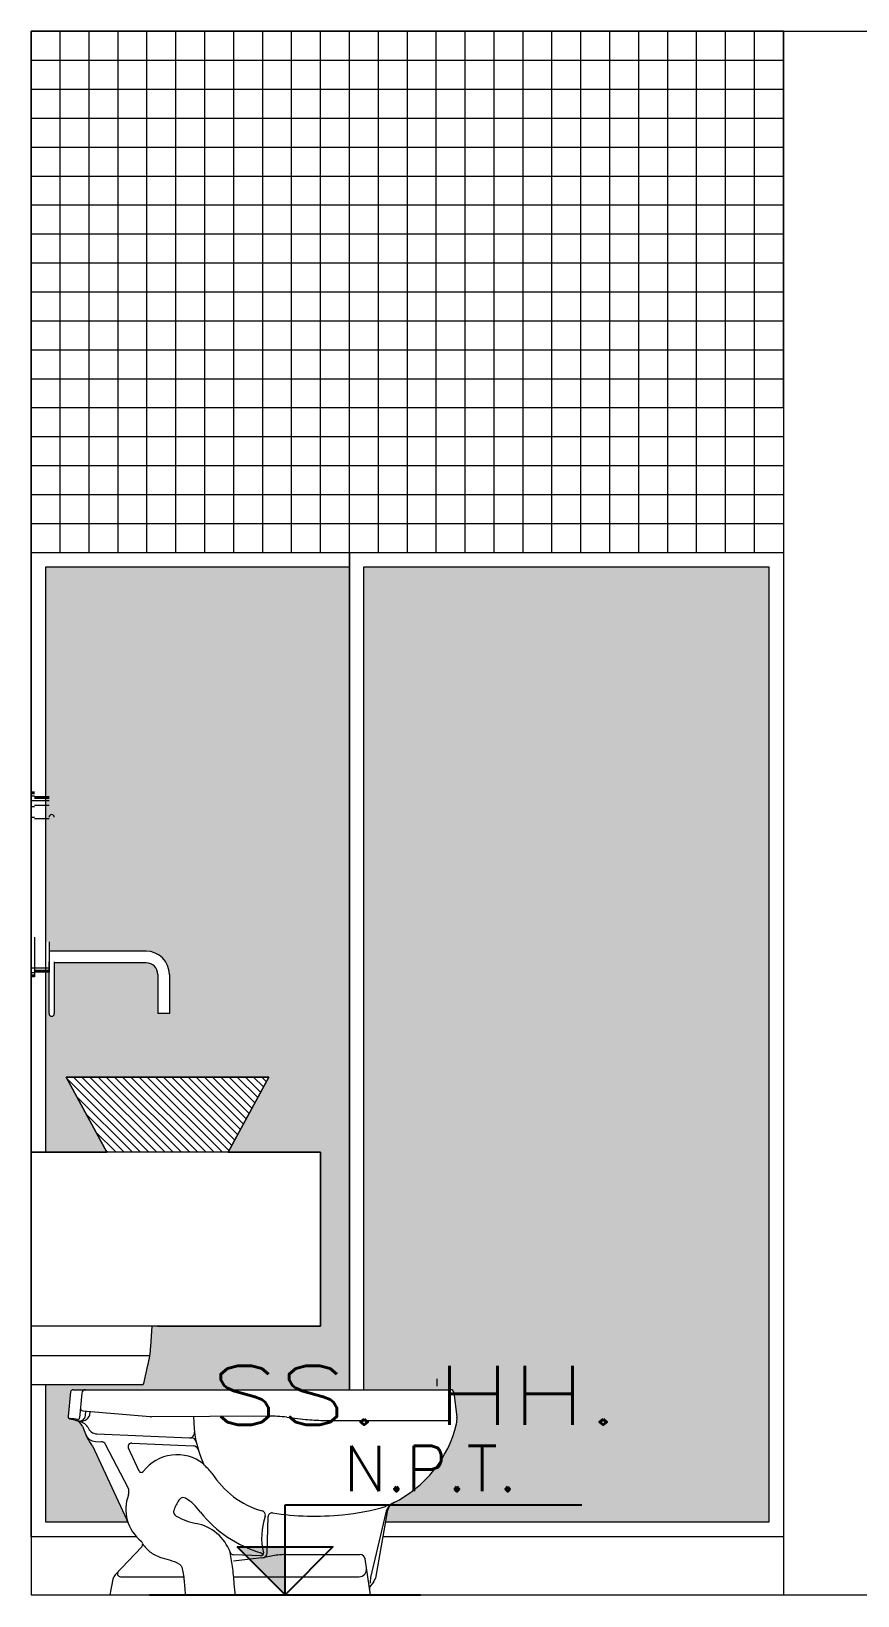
# Model space of a CAD drawing. Header units: millimetres. Extents: x -59 to 123, y 54 to 155.
# Drawn here: x 18.151 to 19.58, y 127.763 to 130.465 of the extents above; entities that cross this region are included whole.
import ezdxf
from ezdxf.enums import TextEntityAlignment as Align

# ---------------------------------------------------------------- set-up
doc = ezdxf.new("R2010")
doc.units = ezdxf.units.MM
doc.layers.get('0').update_dxf_attribs({"lineweight": 9})
for name, color, linetype in [('A-COT', 8, 'Continuous'), ('A-TEX 010', 7, 'Continuous'), ('ACHURADOS-01', 8, 'Continuous')]:
    doc.layers.add(name, color=color, linetype=linetype)
for name, color, linetype, lineweight in [('COTAS', 8, 'Continuous', 5), ('mobiliario', 7, 'Continuous', 0), ('MUEBLES', 40, 'Continuous', 20), ('MUROS', 7, 'Continuous', 80), ('PUERTA ( NUEVA)', 24, 'Continuous', 13), ('SANITARIOS', 7, 'Continuous', 5), ('TEXTURAS', 253, 'Continuous', 0)]:
    doc.layers.add(name, color=color, linetype=linetype, lineweight=lineweight)
doc.styles.add('1000-NOTAS', font='romans.shx', dxfattribs={"height": 2})
doc.styles.add('ROMANS', font='ROMANS.SHX', dxfattribs={"width": 1.35, "height": 0.29})

# ---------------------------------------------------------------- blocks, each defined once
blk = doc.blocks.new('NIVEL-CORTE-()')
at = {"color": 1}
for p, q in [((0, 0), (0, 3.934095386420836)), ((0, 3.93409538642095), (13.02966926340923, 3.93409538642095)), ((-5.947878155067883, 0), (5.947878155067883, 0))]:
    blk.add_line(p, q, dxfattribs=at)
blk.add_lwpolyline([(-2.100000000000364, 2.100000000000023), (2.100000000000364, 2.100000000000023), (0, 0), (-2.100000000000364, 2.100000000000023)], dxfattribs=at)
blk.add_solid([(0, 0), (0, 2.100000000000023), (-2.100000000000364, 2.100000000000023)], dxfattribs=at)
at = {"color": 7, "style": '1000-NOTAS'}
blk.add_attdef('ADFADFAFA', text='', height=2, dxfattribs=at).set_placement((6.388883097850339, 3.935645220264746), align=Align.BOTTOM_CENTER)

msp = doc.modelspace()

# ---------------------------------------------------------------- hatches: boundary and pattern name
at = {"layer": 'ACHURADOS-01', "linetype": 'ByBlock', "lineweight": 5}
h = msp.add_hatch(dxfattribs=at)
h.set_pattern_fill('_USER', scale=0.01, angle=45, style=0, pattern_type=0)
h.set_pattern_definition([(135, (786.4354436801218, -355.8747913893372), (0.0070710678118655, 0.0070710678118655), [])])
h.paths.add_polyline_path([(18.56198857221203, 128.6589474805554), (18.49198857221209, 128.5289474805554), (18.28198857221206, 128.5289474805553), (18.21198857221212, 128.6589474805554)])
at = {"layer": 'TEXTURAS', "lineweight": 5}
h = msp.add_hatch(dxfattribs=at)
h.set_pattern_fill('_USER', scale=0.05, angle=90, style=0, double=1, pattern_type=0)
h.set_pattern_definition([(90, (18.15149284843606, 130.115014821277), (-0.05, 0), []), (180, (18.15149284843606, 130.115014821277), (0, -0.05), [])])
h.paths.add_polyline_path([(18.15149276012595, 129.5650148212769), (19.45149284843306, 129.565014821277), (19.45149284843306, 130.4650148212769), (18.15149276012595, 130.4650148212769)])
h = msp.add_hatch(color=8, dxfattribs=at)
h.set_gradient(color1=(119, 124, 136), one_color=1, tint=1, name='HEMISPHERICAL')
edge = h.paths.add_edge_path()
edge.add_line((19.42649276012399, 129.5400148212769), (18.72649280388906, 129.5400148212769))
edge.add_line((18.72649280388906, 129.5400148212769), (18.72649280388906, 128.1189773625864))
edge.add_line((18.72649280388906, 128.1189773625864), (18.87674834014307, 128.1189773625861))
edge.add_arc((18.87674834014314, 128.113683244939), 0.005294117647096641, 6.84277341107952, 90.00000000076898, ccw=False)
edge.add_line((18.88200474693518, 128.1143140137539), (18.88715246288403, 128.071416380833))
edge.add_arc((18.85561402213297, 128.0676317679419), 0.03176470588159136, -13.37691653270872, 6.84277341441549, ccw=False)
edge.add_arc((18.68692953883212, 128.1077462701486), 0.2051533681227195, 296.7136959145578, 346.62308346361925, ccw=False)
edge.add_arc((18.78962411649954, 127.9036823647846), 0.02329411764742272, 116.7136959136438, 169.8244891559441)
edge.add_line((18.76669638720692, 127.9077975982478), (18.76350460672403, 127.8900148212769))
edge.add_line((18.76350460672403, 127.8900148212769), (19.42649276012399, 127.8900148212769))
edge.add_line((19.42649276012399, 127.8900148212769), (19.42649276012399, 129.5400148212769))
edge = h.paths.add_edge_path()
edge.add_line((18.70149280388806, 129.5400148212769), (18.17649284843615, 129.5400148212769))
edge.add_line((18.17649284843615, 129.5400148212769), (18.17649284843615, 128.8927359478892))
edge.add_line((18.17649284843615, 128.8927359478892), (18.18219558213615, 128.8927359478892))
edge.add_line((18.18219558213615, 128.8927359478892), (18.18219558213706, 128.8763147044943))
edge.add_line((18.18219558213706, 128.8763147044943), (18.35016982567127, 128.8763147044943))
edge.add_arc((18.35016982567124, 128.8363147044943), 0.03999999999999204, -2.850129021680914e-10, 89.9999999999593, ccw=False)
edge.add_line((18.39016982567124, 128.8363147044941), (18.3901698256701, 128.7687759696639))
edge.add_line((18.3901698256701, 128.7687759696639), (18.37016982567125, 128.7687759696639))
edge.add_line((18.37016982567125, 128.7687759696639), (18.37016982567125, 128.8363147044944))
edge.add_arc((18.35016982567127, 128.8363147044944), 0.01999999999998181, 0, 90)
edge.add_line((18.35016982567127, 128.8563147044944), (18.19131034175403, 128.8563147044944))
edge.add_line((18.19131034175403, 128.8563147044944), (18.19131034175403, 128.7684445551988))
edge.add_arc((18.18675296194554, 128.7684445551988), 0.004557379808488804, -180, 0, ccw=False)
edge.add_line((18.18219558213706, 128.7684445551988), (18.18219558213706, 128.8398934610991))
edge.add_line((18.18219558213706, 128.8398934610991), (18.17649284843615, 128.8398934610991))
edge.add_line((18.17649284843615, 128.8398934610991), (18.17649284843615, 128.5289474805554))
edge.add_line((18.17649284843615, 128.5289474805554), (18.28198857221206, 128.5289474805554))
edge.add_line((18.28198857221206, 128.5289474805554), (18.21198857221212, 128.6589474805554))
edge.add_line((18.21198857221212, 128.6589474805554), (18.56198857221203, 128.6589474805554))
edge.add_line((18.56198857221203, 128.6589474805554), (18.49198857221209, 128.5289474805554))
edge.add_line((18.49198857221209, 128.5289474805554), (18.65148395326706, 128.5289474805554))
edge.add_line((18.65148395326706, 128.5289474805554), (18.65148395326706, 128.2289474805555))
edge.add_line((18.65148395326706, 128.2289474805555), (18.3604855478121, 128.2289474805555))
edge.add_line((18.3604855478121, 128.2289474805555), (18.35805034875408, 128.1937307557011))
edge.add_arc((18.15312792579414, 128.2079009232466), 0.2054117647069925, 346.8274465767799, 356.04435451949297, ccw=False)
edge.add_line((18.35313493287514, 128.1610907726536), (18.34526108095712, 128.1274479508214))
edge.add_line((18.34526108095712, 128.1274479508214), (18.17649284843615, 128.1274479508214))
edge.add_line((18.17649284843615, 128.1274479508214), (18.17649284843615, 127.8900148212769))
edge.add_line((18.17649284843615, 127.8900148212769), (18.31846879447504, 127.8900148212769))
edge.add_arc((18.29003013105026, 127.8816368430274), 0.02964705882438404, 16.41487702763672, 25.09152970945176)
edge.add_line((18.31687944141605, 127.8942091391509), (18.25709547982898, 128.0218833622017))
edge.add_arc((18.22832797206695, 128.0084138768012), 0.03176470588236387, 25.08987286762968, 40.75982435054816)
edge.add_arc((18.2764479411092, 128.0498922414954), 0.03176470588190484, 201.8014094817061, 220.7614196049284, ccw=False)
edge.add_line((18.24695515210406, 128.0380951258961), (18.23983884637902, 128.0558858902066))
edge.add_arc((18.22343313659938, 128.0516602367875), 0.01694117647012407, 14.44384017899565, 80.20392708095157)
edge.add_arc((18.20977129609817, 127.9276701554399), 0.1416536964118263, 83.29291190012292, 85.28216342938872)
edge.add_arc((18.21926503165463, 128.0724887110113), 0.004235294117686651, 174.5309050327159, 300.61832571251335, ccw=False)
edge.add_line((18.21504901764511, 128.0728923719269), (18.21942363422305, 128.1151457293846))
edge.add_arc((18.22363964823271, 128.1147420684686), 0.004235294117860208, 89.99999999673179, 174.5309050265838, ccw=False)
edge.add_line((18.22363964823295, 128.1189773625864), (18.70149280388806, 128.1189773625864))
edge.add_line((18.70149280388806, 128.1189773625864), (18.70149280388806, 129.5400148212769))

# ---------------------------------------------------------------- linework, layer by layer
at = {"layer": 'A-COT', "color": 7, "lineweight": 5}
msp.add_line((19.45149284843306, 130.4650148212769), (19.45149284843306, 127.7650148212769), dxfattribs=at)
at = {"layer": 'COTAS', "color": 7, "lineweight": 5}
for points in [[(19.45149284843306, 129.8150148212769), (19.45149284843306, 130.4650148212769), (18.15149276012595, 130.4650148212769), (18.15149276012595, 129.8150148212769)], [(18.33326326241614, 127.8650148212769), (18.15149284843606, 127.8650148212769), (18.15149284843606, 129.5650148212769), (18.70149280388806, 129.5650148212769), (18.70149280388806, 128.1189773625864)], [(18.70149280388806, 128.1189773625864), (18.70149280388806, 129.5650148212769), (19.45149276012408, 129.5650148212769), (19.45149276012408, 127.8650148212769), (18.75901742723714, 127.8650148212769)], [(18.17649284843615, 128.5289474805554), (18.17649284843615, 129.5400148212769), (18.70149280388806, 129.5400148212769), (18.70149280388806, 128.1189773625864)], [(18.72649280388906, 128.1189773625864), (18.72649280388906, 129.5400148212769), (19.42649276012399, 129.5400148212769), (19.42649276012399, 127.8900148212769), (18.76350460672516, 127.8900148212769)], [(18.36944246839117, 128.2289474805555), (18.65148395326706, 128.2289474805555), (18.65148395326706, 128.5289474805554), (18.49198857221209, 128.5289474805554), (18.56198857221203, 128.6589474805554), (18.21198857221212, 128.6589474805554), (18.28198857221206, 128.5289474805554), (18.15149284843606, 128.5289474805554), (18.15149637507407, 128.2513303037629)]]:
    msp.add_lwpolyline(points, dxfattribs=at)
at = {"layer": 'mobiliario', "color": 7, "lineweight": 5}
for p, q in [((18.65148395326706, 128.5289474805554), (18.15149284843606, 128.5289474805554)), ((18.35805034875294, 128.1937307556999), (18.3604855478121, 128.2289474805555)), ((18.35623435941089, 128.1772126567043), (18.15149637507407, 128.1772126567043)), ((18.34583509425703, 128.1299005531022), (18.35313493287423, 128.1610907726511)), ((18.34274220239409, 128.1274479508214), (18.15149637507407, 128.1274479508214)), ((18.21909455187016, 128.115145729385), (18.21504901764511, 128.0728923719267)), ((18.22363964823295, 128.1189773625864), (18.87674834014307, 128.1189773625864)), ((18.23886744357706, 128.1131828056165), (18.23510260808199, 128.0705146699954)), ((18.88200474693518, 128.1143140137549), (18.88715246288312, 128.0714163808342)), ((18.88200474693518, 128.1143140137549), (18.88715246288312, 128.0714163808342)), ((18.23269670448518, 128.064977362587), (18.21829498271323, 128.0683660030042)), ((18.24042698726008, 128.0826099947748), (18.35675872960302, 128.0724941910924)), ((18.24501085619305, 128.0743885484905), (18.24605047673423, 128.0821209956909)), ((18.2526315358151, 128.0754463863375), (18.25344250909312, 128.081478210268)), ((18.56111299925111, 128.073370509109), (18.35917974225195, 128.0723949861281)), ((18.59306605953098, 128.0715903111649), (18.62538753098703, 128.0678194728277)), ((18.65606183381111, 128.0660361861154), (18.87674834014307, 128.0660361861154)), ((18.23983884637902, 128.0558858902055), (18.24695515210315, 128.0380951258951)), ((18.26509258091606, 128.0427579824025), (18.42495250707417, 128.0360313878839)), ((18.25233037844406, 128.0292200449285), (18.25244592424507, 128.0290852414954)), ((18.25709547983011, 128.0218833622022), (18.31687944141696, 127.8942091391514)), ((18.26238056712496, 128.0296600119774), (18.27261020541924, 128.0291980283132)), ((18.31872835058299, 127.9494585526751), (18.27974785532398, 128.0246352221053)), ((18.33787368764102, 127.9784833422989), (18.31934785466011, 128.0177581082192)), ((18.32538027025213, 128.026814864094), (18.43138690239094, 128.022027467805)), ((18.42495250707417, 128.0360313878839), (18.42860903381812, 128.0358775283568)), ((18.76410082427411, 127.9066651422841), (18.73811652543905, 127.7943959501854)), ((18.76669638720692, 127.9077975982473), (18.7462085586361, 127.7936511247878)), ((18.55928445377923, 127.8370423919223), (18.5610577089261, 127.8999929496247)), ((18.34235352062306, 127.8478918488767), (18.29654794669806, 127.799391829426)), ((18.54836382180825, 127.8320861941287), (18.50090639661413, 127.8339844911368)), ((18.54963694685408, 127.8286216788979), (18.50090639661413, 127.8230841163713)), ((18.5746363985571, 127.8329743079445), (18.55443861560398, 127.8293272406609)), ((18.58780666771314, 127.8341538331745), (18.71998621129511, 127.8341538331745)), ((18.73763923760008, 127.7647895615363), (18.72836399887602, 127.826933660997)), ((18.30566073884107, 127.7960361861156), (18.41485325666814, 127.7960361861156)), ((18.50070546786797, 127.7960361861156), (18.71823253667513, 127.7960361861156)), ((18.2925016520811, 127.7915046271253), (18.28737459288514, 127.7650148212772)), ((18.7429780499691, 127.7865353385584), (18.73776372797407, 127.7800174360661)), ((18.28737459288514, 127.7650148212772), (18.73763923760008, 127.7647895615363))]:
    msp.add_line(p, q, dxfattribs=at)
for points in [[(18.15149284843606, 128.3788519667801), (18.15149284843606, 128.5289474805554), (18.28198857221206, 128.5289474805554), (18.21198857221212, 128.6589474805554), (18.56198857221203, 128.6589474805554), (18.49198857221209, 128.5289474805554), (18.65148395326706, 128.5289474805554), (18.65148395326706, 128.2289474805555), (18.15149284843606, 128.2289474805555)], [(18.31848506716402, 127.8900148212769), (18.17649284843615, 127.8900148212769), (18.17649284843615, 128.1274479508214)]]:
    msp.add_lwpolyline(points, dxfattribs=at)
for centre, radius, start, end in [((18.15312792579503, 128.207900923245), 0.2054117647058023, 346.8274465766679, 356.0443545196166), ((18.34274220239409, 128.1306244214104), 0.0031764705882341, 270, 346.8274465766679), ((18.22363964823295, 128.1147420684687), 0.0042352941176454, 90, 174.530905029889), ((18.2451957979191, 128.1126244214104), 0.0063529411764681, 90, 174.9575489308295), ((18.87674834014307, 128.1136832449392), 0.0052941176470568, 6.842773412629583, 90), ((18.21926503165501, 128.0724887110113), 0.0042352941176454, 174.530905029889, 256.7594800848023), ((18.21933745626403, 128.0732451458137), 0.0042352941176454, 174.530905029889, 266.4474429363705), ((18.20977129610411, 127.9276701554355), 0.1416536964154337, 81.19592849668082, 86.23413909396265), ((18.22410935891104, 128.0495940952184), 0.0169411764705816, 21.8014094863506, 76.75948008480235), ((18.23193843090995, 128.0707938620983), 0.0031764705882341, 261.1959284966808, 354.9575489308361), ((18.2372257149551, 128.0805675382625), 0.0162347009038788, 253.801200639639, 341.6123321584599), ((18.23473619791808, 128.0750706436696), 0.0102972742257515, 258.5763771560723, 356.2019258060806), ((18.24079388916503, 128.0868293666774), 0.0042352941176454, 174.9575489308295, 265.0302592718855), ((18.35905186650699, 128.0988652654865), 0.0264705882352838, 265.0302592718855, 270.276789052163), ((18.62969406276612, 128.0709331839495), 0.1976177782278486, 179.4740555114857, 203.9032626731291), ((18.56239175670713, 127.8086677155241), 0.2647058823528379, 83.34557495397944, 90.276789052163), ((18.65606183381111, 128.3307420684685), 0.2647058823528379, 263.3455749539795, 270), ((18.85561402213203, 128.0676317679439), 0.0317647058823406, 346.6230834633172, 6.842773412629583), ((18.22799306143303, 128.0398852903623), 0.0255291274130646, 34.56996343728598, 79.38281639905017), ((18.26324041178906, 128.0486994295493), 0.0190588235294043, 201.8014094863506, 267.414205657571), ((18.26584931625108, 128.0607420684684), 0.017999999999993, 200.7295861494105, 267.5905264972424), ((18.42530861781903, 128.0444944872092), 0.0084705882352908, 267.5905264972424, 7.370682646636515), ((18.68692953883202, 128.1077462701494), 0.2051533681231275, 296.2367721638774, 346.6230834633087), ((18.27644794110903, 128.0498922414969), 0.0317647058823406, 201.8014094863506, 220.6012946449937), ((18.22832836158101, 128.0084130449269), 0.0317647058823406, 25.09152970967028, 40.60129464499369), ((18.2722280522331, 128.0207360649479), 0.0084705882352908, 27.40757543780947, 87.41420565757099), ((18.32509365536508, 128.0204683915703), 0.0063529411764681, 87.41420565757099, 205.2531633945681), ((18.42825292307008, 128.0274144290314), 0.0084705882352908, 12.19066282187831, 87.59052649724244), ((18.43095698005901, 128.0125077590184), 0.0095294117647022, 16.3824664356839, 87.41420565757099), ((18.40347155889718, 127.9334709287635), 0.0732711439083403, 51.55806073529713, 142.8380922262511), ((13.28673166919303, 123.1578597155298), 7.071574757934362, 42.93705410823888, 43.11307786999082), ((18.34170422144403, 127.9802901978664), 0.0042352941176454, 205.2531633945612, 322.8380922262493), ((18.5923478237131, 128.055351550471), 0.1515647600801394, 212.0254573710126, 254.0599654238521), ((18.38486051322307, 127.9123832922502), 0.0700431890571696, 159.1169443055876, 231.9128541618224), ((18.30556869517714, 127.942635027649), 0.0148235294117589, 339.1169443055876, 27.40757543781674), ((18.42206229799409, 127.914679188144), 0.0206106204308034, 126.8118915875776, 138.3032435730426), ((18.41415367859814, 127.9252462847985), 0.0074117647058795, 60.27394536184948, 126.8118915875776), ((18.38037872801611, 127.8660950096455), 0.0755265255083202, 32.98458159303921, 60.27394536184948), ((18.40601234907909, 127.908152696272), 0.0084705882352908, 159.4247679469612, 240.5354621699262), ((18.48608461036712, 127.8780950096455), 0.0939985459651076, 147.6525565005407, 159.4247679469612), ((18.61295500585207, 128.0465741443307), 0.2192217185949955, 219.4726803082418, 252.9026524373369), ((18.54868791721593, 127.9024877287285), 0.0074117647058795, 341.1506596072493, 74.05996542385216), ((18.56740813109319, 127.8998140644937), 0.0063529411764681, 81.47152379317788, 178.3864610671178), ((18.64147250109123, 128.3937110569013), 0.4930664917774172, 261.4715237931779, 275.5756406968264), ((18.64949352668496, 128.311546633297), 0.4105114837051735, 275.5756406968264, 286.4314410066818), ((18.7888581458211, 127.9009351496708), 0.0254117647058725, 116.2367721638774, 166.9685522124607), ((18.7896241164991, 127.9036823647849), 0.0232941176470498, 116.7136959142198, 169.8244891569584), ((18.2900301310509, 127.8816368430281), 0.0296470588235179, 17.96402783897902, 25.09152970967028), ((18.4574067392201, 127.9991233009622), 0.112955200765795, 240.5354621699262, 259.2407193907413), ((18.4217154420122, 127.8112978494019), 0.0782312761359323, 20.07570830212514, 79.2407193907678), ((18.66317284566195, 127.863403833175), 0.1135607517318368, 161.1506596072338, 193.2933925453005), ((18.3377348488301, 127.8522539277915), 0.0063529411764681, 316.636577042557, 51.91285416182233), ((18.50116031120898, 127.8403323560515), 0.0063529411764681, 200.0757083021251, 267.7093899573605), ((18.54853309820611, 127.8363181040721), 0.0042352941176454, 267.7093899573605, 13.29339254530048), ((18.54704419028404, 127.833065062505), 0.0042352941176454, 0.3898577419411101, 69.82809574668393), ((18.54126834644613, 127.9022653624892), 0.0741176470587946, 276.483073692884, 280.235476814638), ((18.55081722422311, 127.837280905431), 0.0084705882352908, 276.483073692884, 358.3864610671178), ((18.58780666771314, 127.760036186116), 0.0741176470587946, 90, 100.235476814638), ((18.71998621129511, 127.8256832449394), 0.0084705882352908, 8.488943880509524, 90), ((18.30809462617809, 127.7884866321389), 0.0158823529411703, 136.6365770416072, 169.0459373565992), ((18.30566073884107, 127.8013303037625), 0.0052941176470568, 136.6365770416072, 270), ((18.71823253667513, 127.8087420684691), 0.0127058823529362, 270, 8.488943880509524), ((18.74355134385802, 127.77538734336), 0.0074117647058795, 141.340191745913, 188.4889438805012), ((18.77937872801395, 127.784845962497), 0.0423529411764541, 166.9685522124607, 180), ((18.73057601593801, 127.7964569657843), 0.0158823529411703, 321.340191745913, 349.8244891569584)]:
    msp.add_arc(centre, radius, start, end, dxfattribs=at)
for points in [[(18.34407011691302, 127.8527274675503), (18.358452996384, 127.8376566796409), (18.37750437670012, 127.8286387037411), (18.39455047637112, 127.8236287603065), (18.41059384232004, 127.8146106548769), (18.4136018566861, 127.8045907680077), (18.41661005785214, 127.7795407917754), (18.41761301111306, 127.7649496652123)], [(18.49397454608503, 127.8412770829515), (18.49883216824206, 127.8136087439076), (18.50184036940696, 127.7835486947115), (18.50408461036714, 127.7632126567038)]]:
    msp.add_spline(points, degree=3, dxfattribs=at)
at = {"layer": 'MUEBLES', "color": 7, "linetype": 'ByBlock', "lineweight": 5}
for p, q in [((18.15697693459798, 129.150794746578), (18.15149284843606, 129.150794746578)), ((18.18219558213615, 129.1427359478892), (18.15697693459798, 129.1427359478892)), ((18.15697693459798, 128.900794746578), (18.15697693459798, 128.8318346624103)), ((18.15697693459798, 128.8935805840064), (18.15697693459798, 128.839048824982)), ((18.18219558213615, 128.8927359478892), (18.18219558213706, 128.8518584919244)), ((18.18219558213615, 128.8927359478892), (18.18219558213706, 128.8398934610991)), ((18.35016982567127, 128.8763147044945), (18.18219558213706, 128.8763147044943)), ((18.35016982567127, 128.8563147044944), (18.19131034175403, 128.8563147044944)), ((18.15697693459798, 128.8318346624103), (18.15149284843606, 128.8318346624103)), ((18.18219558213615, 128.8398934610991), (18.15697693459798, 128.8398934610993)), ((18.37016982567125, 128.8363147044944), (18.37016982567125, 128.7687759696639)), ((18.39016982567124, 128.8363147044944), (18.3901698256701, 128.7687759696639)), ((18.39016982567124, 128.7687759696639), (18.37016982567125, 128.7687759696639))]:
    msp.add_line(p, q, dxfattribs=at)
at = {"layer": 'MUEBLES', "color": 7, "lineweight": 5}
for p, q in [((18.15697693459798, 129.149704412598), (18.15149284843606, 129.149704412598)), ((18.15697693459798, 129.1478873081479), (18.15149284843606, 129.1478873081479)), ((18.15697693459798, 129.1438895357375), (18.15149284843606, 129.1438895357375)), ((18.15697693459798, 129.1358938720664), (18.15149284843606, 129.1358938720664)), ((18.15697693459798, 129.1256389802902), (18.15149284843606, 129.1256389802902)), ((18.18219558213615, 129.141645613909), (18.15697693459798, 129.141645613909)), ((18.18219558213615, 129.139828509459), (18.15697693459798, 129.139828509459)), ((18.18219558213615, 129.1358307370487), (18.15697693459798, 129.1358307370486)), ((18.18219558213615, 129.1278350733773), (18.15697693459798, 129.1278350733773)), ((18.15697693459798, 129.106990428698), (18.15149284843606, 129.106990428698)), ((18.18219558213615, 129.1047943356108), (18.15697693459798, 129.104794335611)), ((18.15697693459798, 128.8467355369222), (18.15149284843606, 128.8467355369222)), ((18.15697693459798, 128.8387398732509), (18.15149284843606, 128.8387398732509)), ((18.15697693459798, 128.8347421008405), (18.15149284843606, 128.8347421008405)), ((18.15697693459798, 128.8329249963904), (18.15149284843606, 128.8329249963904)), ((18.18219558213615, 128.8467986719399), (18.15697693459798, 128.8467986719399)), ((18.18219558213615, 128.8428008995292), (18.15697693459798, 128.8428008995292)), ((18.18219558213615, 128.8409837950792), (18.15697693459798, 128.8409837950796))]:
    msp.add_line(p, q, dxfattribs=at)
at = {"layer": 'MUEBLES', "color": 7, "linetype": 'ByBlock', "lineweight": 5}
for points in [[(18.18219558213615, 128.7684445551988), (18.18219558213706, 128.8576794895826)], [(18.19131034175403, 128.8576794895826), (18.19131034175403, 128.7684445551988)]]:
    msp.add_lwpolyline(points, dxfattribs=at)
for centre, radius, start, end in [((18.18675296194498, 129.1076794895826), 0.0045573798088299, 0, 180), ((18.35016982567127, 128.8363147044944), 0.04, 0, 90), ((18.35016982567127, 128.8363147044944), 0.02, 0, 90), ((18.18675296194498, 128.7684445551988), 0.0045573798088299, 180, 0)]:
    msp.add_arc(centre, radius, start, end, dxfattribs=at)
at = {"layer": 'MUROS', "color": 7, "lineweight": 5}
msp.add_line((18.15149284843467, 130.4650148212769), (18.15149284843493, 127.7650148212769), dxfattribs=at)
for points in [[(18.1514928484347, 130.4650148212769), (23.10149284915163, 130.4650148212769)], [(18.15149284843493, 127.7650148212769), (23.10149284915163, 127.7650148212769)]]:
    msp.add_lwpolyline(points, dxfattribs=at)
at = {"layer": 'PUERTA ( NUEVA)', "color": 7, "lineweight": 5}
msp.add_lwpolyline([(18.85332138848115, 128.125014868267), (18.85332138848115, 128.1376019868831)], dxfattribs=at)
at = {"layer": 'SANITARIOS', "color": 7, "lineweight": 5}
msp.add_line((18.15149637507407, 128.375212656704), (18.15149637507407, 128.1274479508214), dxfattribs=at)

# ---------------------------------------------------------------- block references
at = {"layer": 'A-TEX 010', "color": 7, "lineweight": 5, "xscale": 0.03937007874014853, "yscale": 0.03937007874014853, "zscale": 0.03937007874014853}
msp.add_blockref('NIVEL-CORTE-()', (18.59018285456231, 127.7650148937601), dxfattribs=at).add_auto_attribs({'ADFADFAFA': 'N.P.T.'})

# ---------------------------------------------------------------- texts
at = {"layer": 'A-TEX 010', "color": 7, "lineweight": 5, "insert": (18.81548742614227, 128.1603350632625), "char_height": 0.102, "attachment_point": 2, "style": 'ROMANS'}
msp.add_mtext('SS. HH.', dxfattribs=at)

doc.saveas('drawing.dxf')
